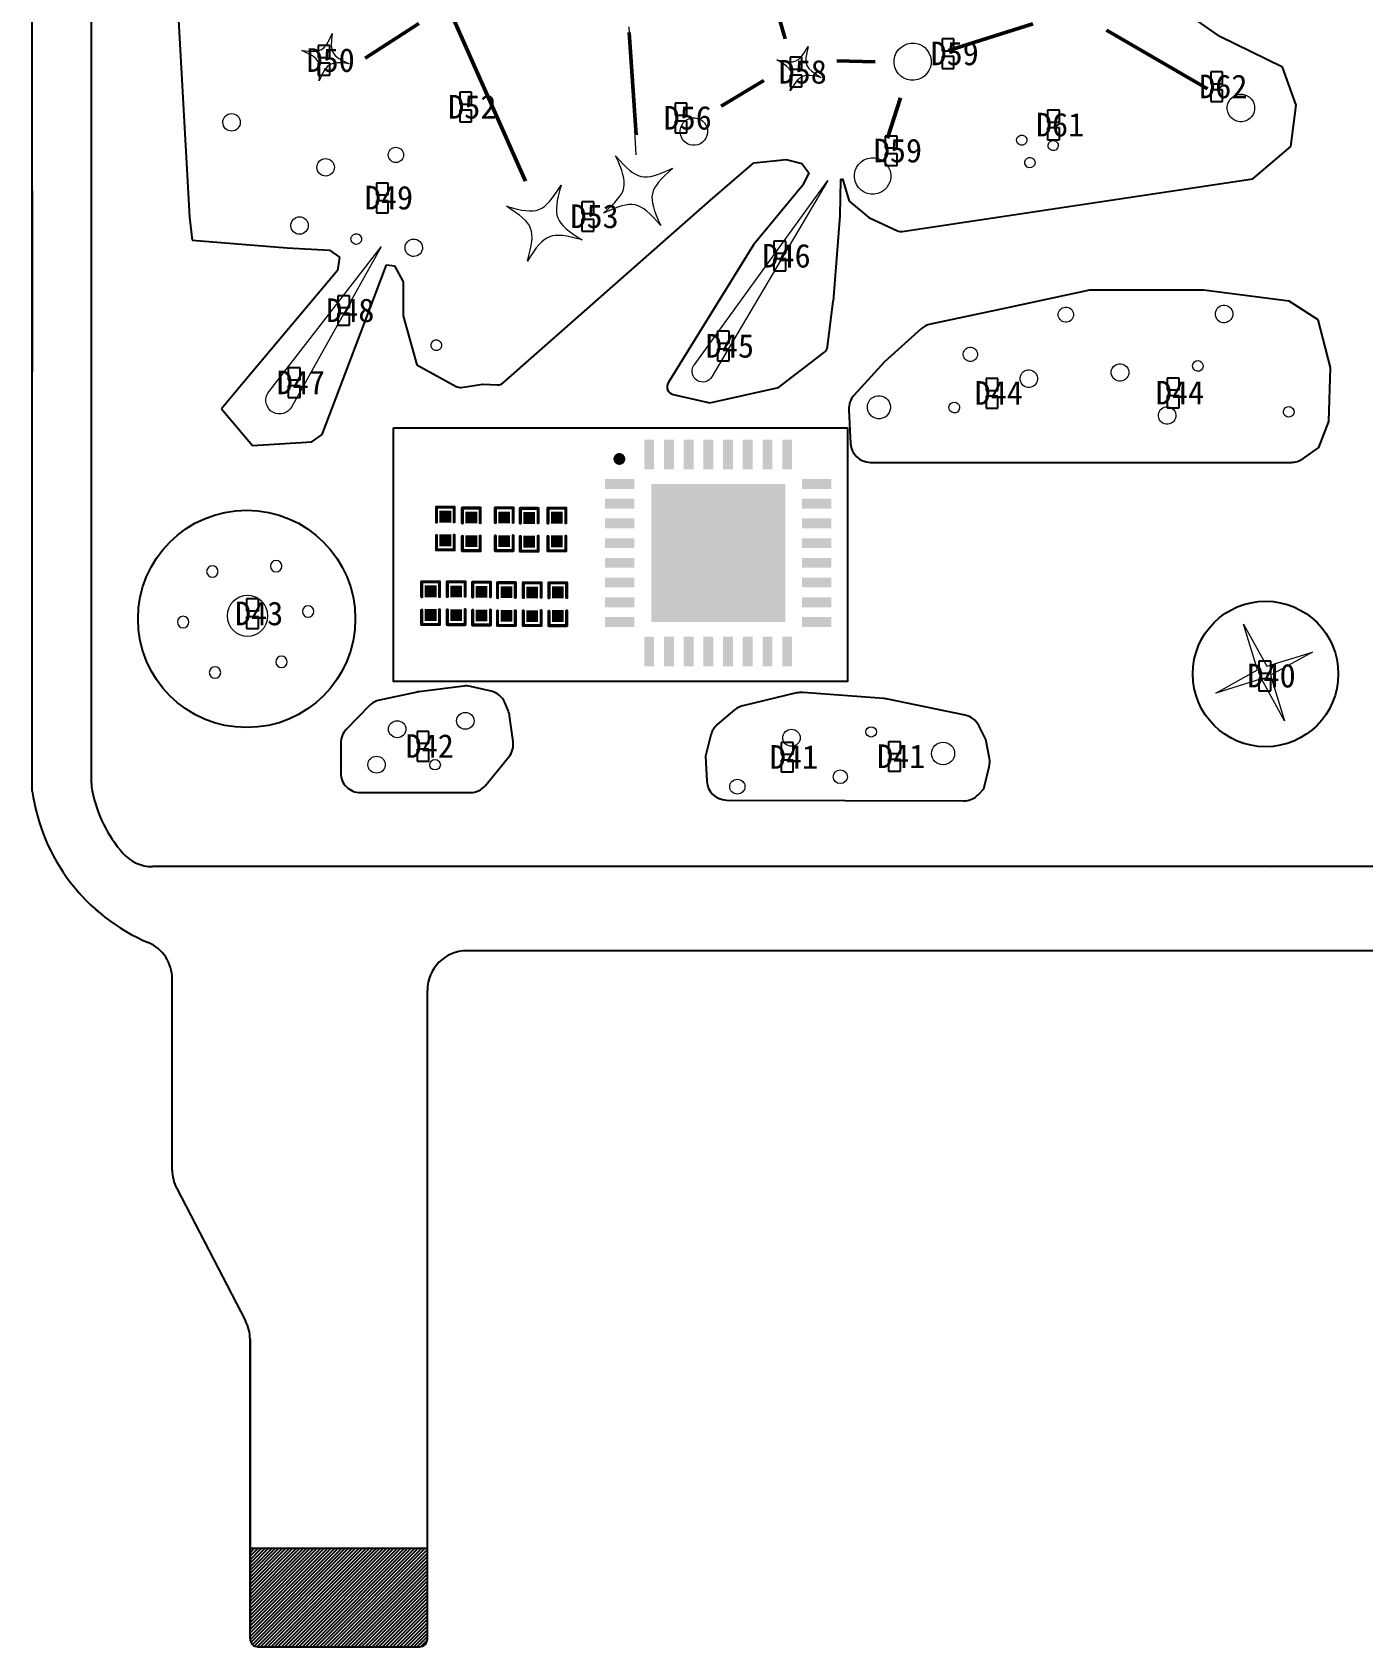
# Model space of a CAD drawing. Header units: millimetres. Extents: x -366 to 289, y -244 to 75.
# Drawn here: x 26.08 to 59.85, y -33 to 7.96 of the extents above; entities that cross this region are included whole.
import ezdxf

# ---------------------------------------------------------------- set-up
doc = ezdxf.new("R2010")
doc.units = ezdxf.units.MM
doc.header["$MEASUREMENT"] = 0
doc.linetypes.add('CENTER', pattern=[0.6, 0.375, -0.075, 0.075, -0.075])
for name, color, linetype in [('_U+56FE_U+5C42 1', 7, 'Continuous'), ('DEFAULT_1', 7, 'CENTER'), ('TOPOVERLAY', 2, 'Continuous'), ('TOPPASTE', 8, 'Continuous'), ('TOPSOLDER', 216, 'Continuous'), ('图层1', 1, 'Continuous')]:
    doc.layers.add(name, color=color, linetype=linetype)
doc.styles.add('TEXTSTYLE_3', font='simfang.ttf')

# ---------------------------------------------------------------- blocks, each defined once
blk = doc.blocks.new('LED A')
at = {"layer": 'DEFAULT_1'}
for p, q in [((2529.621, 927.49), (2529.621, 927.19)), ((2529.922, 927.49), (2529.621, 927.49)), ((2529.922, 927.19), (2529.922, 927.49)), ((2529.621, 927.19), (2529.922, 927.19)), ((2529.621, 927.04), (2529.621, 926.74)), ((2529.922, 927.04), (2529.621, 927.04)), ((2529.922, 926.74), (2529.922, 927.04)), ((2529.621, 926.74), (2529.922, 926.74))]:
    blk.add_line(p, q, dxfattribs=at)
blk = doc.blocks.new('LEDA 23')
at = {"color": 5}
blk.add_blockref('LED A', (-807.49, -1266.865), dxfattribs=at)
blk = doc.blocks.new('R_C0201_1')
at = {"layer": 'TOPOVERLAY', "const_width": 0.08}
for points in [[(-0.243357, -0.238176), (-0.243357, 0.213182)], [(0.121717, 0.213182), (-0.243357, 0.213182)], [(0.840969, 0.213182), (0.461823, 0.213182)], [(0.840969, -0.238176), (0.840969, 0.213182)], [(0.129235, -0.238176), (-0.243357, -0.238176)], [(0.840969, -0.238176), (0.468655, -0.238176)]]:
    blk.add_lwpolyline(points, dxfattribs=at)
at = {"layer": 'TOPOVERLAY', "const_width": 0.04}
for points in [[(-0.263357, 0.213182, 1), (-0.223357, 0.213182, 1)], [(-0.263357, 0.213182, 1), (-0.223357, 0.213182, 1)], [(0.101717, 0.213182, 1), (0.141717, 0.213182, 1)], [(0.441823, 0.213182, 1), (0.481823, 0.213182, 1)], [(0.820969, 0.213182, 1), (0.860969, 0.213182, 1)], [(0.820969, 0.213182, 1), (0.860969, 0.213182, 1)], [(-0.263357, -0.238176, 1), (-0.223357, -0.238176, 1)], [(-0.263357, -0.238176, 1), (-0.223357, -0.238176, 1)], [(0.109235, -0.238176, 1), (0.149235, -0.238176, 1)], [(0.448655, -0.238176, 1), (0.488655, -0.238176, 1)], [(0.820969, -0.238176, 1), (0.860969, -0.238176, 1)], [(0.820969, -0.238176, 1), (0.860969, -0.238176, 1)]]:
    blk.add_lwpolyline(points, format="xyb", close=True, dxfattribs=at)
at = {"layer": 'TOPPASTE'}
for points in [[(-0.149669, -0.163868), (0.15033, -0.163868), (-0.149669, 0.136131), (0.15033, 0.136131)], [(0.450329, -0.163868), (0.750329, -0.163868), (0.450329, 0.136131), (0.750329, 0.136131)]]:
    blk.add_solid(points, dxfattribs=at)
at = {"layer": 'TOPSOLDER'}
for points in [[(-0.149669, -0.163868), (0.15033, -0.163868), (-0.149669, 0.136131), (0.15033, 0.136131)], [(0.450329, -0.163868), (0.750329, -0.163868), (0.450329, 0.136131), (0.750329, 0.136131)]]:
    blk.add_solid(points, dxfattribs=at)
blk = doc.blocks.new('R_C0201_2')
at = {"layer": 'TOPOVERLAY', "const_width": 0.08}
for points in [[(-0.243357, 0.213182), (-0.243357, -0.238176)], [(-0.243357, 0.213182), (0.121717, 0.213182)], [(0.461823, 0.213182), (0.840969, 0.213182)], [(0.840969, 0.213182), (0.840969, -0.238176)], [(-0.243357, -0.238176), (0.129235, -0.238176)], [(0.468655, -0.238176), (0.840969, -0.238176)]]:
    blk.add_lwpolyline(points, dxfattribs=at)
at = {"layer": 'TOPOVERLAY', "const_width": 0.04}
for points in [[(-0.263357, 0.213182, 1), (-0.223357, 0.213182, 1)], [(-0.263357, 0.213182, 1), (-0.223357, 0.213182, 1)], [(0.101717, 0.213182, 1), (0.141717, 0.213182, 1)], [(0.441823, 0.213182, 1), (0.481823, 0.213182, 1)], [(0.820969, 0.213182, 1), (0.860969, 0.213182, 1)], [(0.820969, 0.213182, 1), (0.860969, 0.213182, 1)], [(-0.263357, -0.238176, 1), (-0.223357, -0.238176, 1)], [(-0.263357, -0.238176, 1), (-0.223357, -0.238176, 1)], [(0.109235, -0.238176, 1), (0.149235, -0.238176, 1)], [(0.448655, -0.238176, 1), (0.488655, -0.238176, 1)], [(0.820969, -0.238176, 1), (0.860969, -0.238176, 1)], [(0.820969, -0.238176, 1), (0.860969, -0.238176, 1)]]:
    blk.add_lwpolyline(points, format="xyb", close=True, dxfattribs=at)
at = {"layer": 'TOPPASTE'}
for points in [[(-0.149669, -0.163868), (0.15033, -0.163868), (-0.149669, 0.136131), (0.15033, 0.136131)], [(0.450329, -0.163868), (0.750329, -0.163868), (0.450329, 0.136131), (0.750329, 0.136131)]]:
    blk.add_solid(points, dxfattribs=at)
at = {"layer": 'TOPSOLDER'}
for points in [[(-0.149669, -0.163868), (0.15033, -0.163868), (-0.149669, 0.136131), (0.15033, 0.136131)], [(0.450329, -0.163868), (0.750329, -0.163868), (0.450329, 0.136131), (0.750329, 0.136131)]]:
    blk.add_solid(points, dxfattribs=at)
blk = doc.blocks.new('R_C0201_3')
at = {"layer": 'TOPOVERLAY', "const_width": 0.08}
for points in [[(-0.243357, 0.213182), (-0.243357, -0.238176)], [(0.121717, 0.213182), (-0.243357, 0.213182)], [(0.840969, 0.213182), (0.461823, 0.213182)], [(0.840969, 0.213182), (0.840969, -0.238176)], [(0.129235, -0.238176), (-0.243357, -0.238176)], [(0.840969, -0.238176), (0.468655, -0.238176)]]:
    blk.add_lwpolyline(points, dxfattribs=at)
at = {"layer": 'TOPOVERLAY', "const_width": 0.04}
for points in [[(-0.263357, 0.213182, 1), (-0.223357, 0.213182, 1)], [(-0.263357, 0.213182, 1), (-0.223357, 0.213182, 1)], [(0.101717, 0.213182, 1), (0.141717, 0.213182, 1)], [(0.441823, 0.213182, 1), (0.481823, 0.213182, 1)], [(0.820969, 0.213182, 1), (0.860969, 0.213182, 1)], [(0.820969, 0.213182, 1), (0.860969, 0.213182, 1)], [(-0.263357, -0.238176, 1), (-0.223357, -0.238176, 1)], [(-0.263357, -0.238176, 1), (-0.223357, -0.238176, 1)], [(0.109235, -0.238176, 1), (0.149235, -0.238176, 1)], [(0.448655, -0.238176, 1), (0.488655, -0.238176, 1)], [(0.820969, -0.238176, 1), (0.860969, -0.238176, 1)], [(0.820969, -0.238176, 1), (0.860969, -0.238176, 1)]]:
    blk.add_lwpolyline(points, format="xyb", close=True, dxfattribs=at)
at = {"layer": 'TOPPASTE'}
for points in [[(-0.149669, -0.163868), (0.15033, -0.163868), (-0.149669, 0.136131), (0.15033, 0.136131)], [(0.450329, -0.163868), (0.750329, -0.163868), (0.450329, 0.136131), (0.750329, 0.136131)]]:
    blk.add_solid(points, dxfattribs=at)
at = {"layer": 'TOPSOLDER'}
for points in [[(-0.149669, -0.163868), (0.15033, -0.163868), (-0.149669, 0.136131), (0.15033, 0.136131)], [(0.450329, -0.163868), (0.750329, -0.163868), (0.450329, 0.136131), (0.750329, 0.136131)]]:
    blk.add_solid(points, dxfattribs=at)
blk = doc.blocks.new('R_C0201_4')
at = {"layer": 'TOPOVERLAY', "const_width": 0.08}
for points in [[(-0.243357, 0.213182), (-0.243357, -0.238176)], [(0.121717, 0.213182), (-0.243357, 0.213182)], [(0.840969, 0.213182), (0.461823, 0.213182)], [(0.840969, 0.213182), (0.840969, -0.238176)], [(0.129235, -0.238176), (-0.243357, -0.238176)], [(0.840969, -0.238176), (0.468655, -0.238176)]]:
    blk.add_lwpolyline(points, dxfattribs=at)
at = {"layer": 'TOPOVERLAY', "const_width": 0.04}
for points in [[(-0.263357, 0.213182, 1), (-0.223357, 0.213182, 1)], [(-0.263357, 0.213182, 1), (-0.223357, 0.213182, 1)], [(0.101717, 0.213182, 1), (0.141717, 0.213182, 1)], [(0.441823, 0.213182, 1), (0.481823, 0.213182, 1)], [(0.820969, 0.213182, 1), (0.860969, 0.213182, 1)], [(0.820969, 0.213182, 1), (0.860969, 0.213182, 1)], [(-0.263357, -0.238176, 1), (-0.223357, -0.238176, 1)], [(-0.263357, -0.238176, 1), (-0.223357, -0.238176, 1)], [(0.109235, -0.238176, 1), (0.149235, -0.238176, 1)], [(0.448655, -0.238176, 1), (0.488655, -0.238176, 1)], [(0.820969, -0.238176, 1), (0.860969, -0.238176, 1)], [(0.820969, -0.238176, 1), (0.860969, -0.238176, 1)]]:
    blk.add_lwpolyline(points, format="xyb", close=True, dxfattribs=at)
at = {"layer": 'TOPPASTE'}
for points in [[(-0.149669, -0.163868), (0.15033, -0.163868), (-0.149669, 0.136131), (0.15033, 0.136131)], [(0.450329, -0.163868), (0.750329, -0.163868), (0.450329, 0.136131), (0.750329, 0.136131)]]:
    blk.add_solid(points, dxfattribs=at)
at = {"layer": 'TOPSOLDER'}
for points in [[(-0.149669, -0.163868), (0.15033, -0.163868), (-0.149669, 0.136131), (0.15033, 0.136131)], [(0.450329, -0.163868), (0.750329, -0.163868), (0.450329, 0.136131), (0.750329, 0.136131)]]:
    blk.add_solid(points, dxfattribs=at)
blk = doc.blocks.new('R_C0201_121')
at = {"layer": 'TOPOVERLAY', "const_width": 0.08}
for points in [[(-0.243357, -0.238176), (-0.243357, 0.213182)], [(0.121717, 0.213182), (-0.243357, 0.213182)], [(0.840969, 0.213182), (0.461823, 0.213182)], [(0.840969, -0.238176), (0.840969, 0.213182)], [(0.129235, -0.238176), (-0.243357, -0.238176)], [(0.840969, -0.238176), (0.468655, -0.238176)]]:
    blk.add_lwpolyline(points, dxfattribs=at)
at = {"layer": 'TOPOVERLAY', "const_width": 0.04}
for points in [[(-0.263357, 0.213182, 1), (-0.223357, 0.213182, 1)], [(-0.263357, 0.213182, 1), (-0.223357, 0.213182, 1)], [(0.101717, 0.213182, 1), (0.141717, 0.213182, 1)], [(0.441823, 0.213182, 1), (0.481823, 0.213182, 1)], [(0.820969, 0.213182, 1), (0.860969, 0.213182, 1)], [(0.820969, 0.213182, 1), (0.860969, 0.213182, 1)], [(-0.263357, -0.238176, 1), (-0.223357, -0.238176, 1)], [(-0.263357, -0.238176, 1), (-0.223357, -0.238176, 1)], [(0.109235, -0.238176, 1), (0.149235, -0.238176, 1)], [(0.448655, -0.238176, 1), (0.488655, -0.238176, 1)], [(0.820969, -0.238176, 1), (0.860969, -0.238176, 1)], [(0.820969, -0.238176, 1), (0.860969, -0.238176, 1)]]:
    blk.add_lwpolyline(points, format="xyb", close=True, dxfattribs=at)
at = {"layer": 'TOPPASTE'}
for points in [[(-0.149669, -0.163868), (0.15033, -0.163868), (-0.149669, 0.136131), (0.15033, 0.136131)], [(0.450329, -0.163868), (0.750329, -0.163868), (0.450329, 0.136131), (0.750329, 0.136131)]]:
    blk.add_solid(points, dxfattribs=at)
at = {"layer": 'TOPSOLDER'}
for points in [[(-0.149669, -0.163868), (0.15033, -0.163868), (-0.149669, 0.136131), (0.15033, 0.136131)], [(0.450329, -0.163868), (0.750329, -0.163868), (0.450329, 0.136131), (0.750329, 0.136131)]]:
    blk.add_solid(points, dxfattribs=at)
blk = doc.blocks.new('R_C0201_122')
at = {"layer": 'TOPOVERLAY', "const_width": 0.08}
for points in [[(-0.243357, -0.238176), (-0.243357, 0.213182)], [(0.121717, 0.213182), (-0.243357, 0.213182)], [(0.840969, 0.213182), (0.461823, 0.213182)], [(0.840969, -0.238176), (0.840969, 0.213182)], [(0.129235, -0.238176), (-0.243357, -0.238176)], [(0.840969, -0.238176), (0.468655, -0.238176)]]:
    blk.add_lwpolyline(points, dxfattribs=at)
at = {"layer": 'TOPOVERLAY', "const_width": 0.04}
for points in [[(-0.263357, 0.213182, 1), (-0.223357, 0.213182, 1)], [(-0.263357, 0.213182, 1), (-0.223357, 0.213182, 1)], [(0.101717, 0.213182, 1), (0.141717, 0.213182, 1)], [(0.441823, 0.213182, 1), (0.481823, 0.213182, 1)], [(0.820969, 0.213182, 1), (0.860969, 0.213182, 1)], [(0.820969, 0.213182, 1), (0.860969, 0.213182, 1)], [(-0.263357, -0.238176, 1), (-0.223357, -0.238176, 1)], [(-0.263357, -0.238176, 1), (-0.223357, -0.238176, 1)], [(0.109235, -0.238176, 1), (0.149235, -0.238176, 1)], [(0.448655, -0.238176, 1), (0.488655, -0.238176, 1)], [(0.820969, -0.238176, 1), (0.860969, -0.238176, 1)], [(0.820969, -0.238176, 1), (0.860969, -0.238176, 1)]]:
    blk.add_lwpolyline(points, format="xyb", close=True, dxfattribs=at)
at = {"layer": 'TOPPASTE'}
for points in [[(-0.149669, -0.163868), (0.15033, -0.163868), (-0.149669, 0.136131), (0.15033, 0.136131)], [(0.450329, -0.163868), (0.750329, -0.163868), (0.450329, 0.136131), (0.750329, 0.136131)]]:
    blk.add_solid(points, dxfattribs=at)
at = {"layer": 'TOPSOLDER'}
for points in [[(-0.149669, -0.163868), (0.15033, -0.163868), (-0.149669, 0.136131), (0.15033, 0.136131)], [(0.450329, -0.163868), (0.750329, -0.163868), (0.450329, 0.136131), (0.750329, 0.136131)]]:
    blk.add_solid(points, dxfattribs=at)
blk = doc.blocks.new('R_C0201_123')
at = {"layer": 'TOPOVERLAY', "const_width": 0.08}
for points in [[(-0.243357, -0.238176), (-0.243357, 0.213182)], [(-0.243357, 0.213182), (0.121717, 0.213182)], [(0.461823, 0.213182), (0.840969, 0.213182)], [(0.840969, -0.238176), (0.840969, 0.213182)], [(-0.243357, -0.238176), (0.129235, -0.238176)], [(0.468655, -0.238176), (0.840969, -0.238176)]]:
    blk.add_lwpolyline(points, dxfattribs=at)
at = {"layer": 'TOPOVERLAY', "const_width": 0.04}
for points in [[(-0.263357, 0.213182, 1), (-0.223357, 0.213182, 1)], [(-0.263357, 0.213182, 1), (-0.223357, 0.213182, 1)], [(0.101717, 0.213182, 1), (0.141717, 0.213182, 1)], [(0.441823, 0.213182, 1), (0.481823, 0.213182, 1)], [(0.820969, 0.213182, 1), (0.860969, 0.213182, 1)], [(0.820969, 0.213182, 1), (0.860969, 0.213182, 1)], [(-0.263357, -0.238176, 1), (-0.223357, -0.238176, 1)], [(-0.263357, -0.238176, 1), (-0.223357, -0.238176, 1)], [(0.109235, -0.238176, 1), (0.149235, -0.238176, 1)], [(0.448655, -0.238176, 1), (0.488655, -0.238176, 1)], [(0.820969, -0.238176, 1), (0.860969, -0.238176, 1)], [(0.820969, -0.238176, 1), (0.860969, -0.238176, 1)]]:
    blk.add_lwpolyline(points, format="xyb", close=True, dxfattribs=at)
at = {"layer": 'TOPPASTE'}
for points in [[(-0.149669, -0.163868), (0.15033, -0.163868), (-0.149669, 0.136131), (0.15033, 0.136131)], [(0.450329, -0.163868), (0.750329, -0.163868), (0.450329, 0.136131), (0.750329, 0.136131)]]:
    blk.add_solid(points, dxfattribs=at)
at = {"layer": 'TOPSOLDER'}
for points in [[(-0.149669, -0.163868), (0.15033, -0.163868), (-0.149669, 0.136131), (0.15033, 0.136131)], [(0.450329, -0.163868), (0.750329, -0.163868), (0.450329, 0.136131), (0.750329, 0.136131)]]:
    blk.add_solid(points, dxfattribs=at)
blk = doc.blocks.new('R_C0201_124')
at = {"layer": 'TOPOVERLAY', "const_width": 0.08}
for points in [[(-0.243357, 0.213182), (-0.243357, -0.238176)], [(-0.243357, 0.213182), (0.121717, 0.213182)], [(0.461823, 0.213182), (0.840969, 0.213182)], [(0.840969, 0.213182), (0.840969, -0.238176)], [(-0.243357, -0.238176), (0.129235, -0.238176)], [(0.468655, -0.238176), (0.840969, -0.238176)]]:
    blk.add_lwpolyline(points, dxfattribs=at)
at = {"layer": 'TOPOVERLAY', "const_width": 0.04}
for points in [[(-0.263357, 0.213182, 1), (-0.223357, 0.213182, 1)], [(-0.263357, 0.213182, 1), (-0.223357, 0.213182, 1)], [(0.101717, 0.213182, 1), (0.141717, 0.213182, 1)], [(0.441823, 0.213182, 1), (0.481823, 0.213182, 1)], [(0.820969, 0.213182, 1), (0.860969, 0.213182, 1)], [(0.820969, 0.213182, 1), (0.860969, 0.213182, 1)], [(-0.263357, -0.238176, 1), (-0.223357, -0.238176, 1)], [(-0.263357, -0.238176, 1), (-0.223357, -0.238176, 1)], [(0.109235, -0.238176, 1), (0.149235, -0.238176, 1)], [(0.448655, -0.238176, 1), (0.488655, -0.238176, 1)], [(0.820969, -0.238176, 1), (0.860969, -0.238176, 1)], [(0.820969, -0.238176, 1), (0.860969, -0.238176, 1)]]:
    blk.add_lwpolyline(points, format="xyb", close=True, dxfattribs=at)
at = {"layer": 'TOPPASTE'}
for points in [[(-0.149669, -0.163868), (0.15033, -0.163868), (-0.149669, 0.136131), (0.15033, 0.136131)], [(0.450329, -0.163868), (0.750329, -0.163868), (0.450329, 0.136131), (0.750329, 0.136131)]]:
    blk.add_solid(points, dxfattribs=at)
at = {"layer": 'TOPSOLDER'}
for points in [[(-0.149669, -0.163868), (0.15033, -0.163868), (-0.149669, 0.136131), (0.15033, 0.136131)], [(0.450329, -0.163868), (0.750329, -0.163868), (0.450329, 0.136131), (0.750329, 0.136131)]]:
    blk.add_solid(points, dxfattribs=at)
blk = doc.blocks.new('R_C0201_125')
at = {"layer": 'TOPOVERLAY', "const_width": 0.08}
for points in [[(-0.243357, 0.213182), (-0.243357, -0.238176)], [(-0.243357, 0.213182), (0.121717, 0.213182)], [(0.461823, 0.213182), (0.840969, 0.213182)], [(0.840969, 0.213182), (0.840969, -0.238176)], [(-0.243357, -0.238176), (0.129235, -0.238176)], [(0.468655, -0.238176), (0.840969, -0.238176)]]:
    blk.add_lwpolyline(points, dxfattribs=at)
at = {"layer": 'TOPOVERLAY', "const_width": 0.04}
for points in [[(-0.263357, 0.213182, 1), (-0.223357, 0.213182, 1)], [(-0.263357, 0.213182, 1), (-0.223357, 0.213182, 1)], [(0.101717, 0.213182, 1), (0.141717, 0.213182, 1)], [(0.441823, 0.213182, 1), (0.481823, 0.213182, 1)], [(0.820969, 0.213182, 1), (0.860969, 0.213182, 1)], [(0.820969, 0.213182, 1), (0.860969, 0.213182, 1)], [(-0.263357, -0.238176, 1), (-0.223357, -0.238176, 1)], [(-0.263357, -0.238176, 1), (-0.223357, -0.238176, 1)], [(0.109235, -0.238176, 1), (0.149235, -0.238176, 1)], [(0.448655, -0.238176, 1), (0.488655, -0.238176, 1)], [(0.820969, -0.238176, 1), (0.860969, -0.238176, 1)], [(0.820969, -0.238176, 1), (0.860969, -0.238176, 1)]]:
    blk.add_lwpolyline(points, format="xyb", close=True, dxfattribs=at)
at = {"layer": 'TOPPASTE'}
for points in [[(-0.149669, -0.163868), (0.15033, -0.163868), (-0.149669, 0.136131), (0.15033, 0.136131)], [(0.450329, -0.163868), (0.750329, -0.163868), (0.450329, 0.136131), (0.750329, 0.136131)]]:
    blk.add_solid(points, dxfattribs=at)
at = {"layer": 'TOPSOLDER'}
for points in [[(-0.149669, -0.163868), (0.15033, -0.163868), (-0.149669, 0.136131), (0.15033, 0.136131)], [(0.450329, -0.163868), (0.750329, -0.163868), (0.450329, 0.136131), (0.750329, 0.136131)]]:
    blk.add_solid(points, dxfattribs=at)
blk = doc.blocks.new('R_C0201_126')
at = {"layer": 'TOPOVERLAY', "const_width": 0.08}
for points in [[(-0.243357, -0.238176), (-0.243357, 0.213182)], [(0.121717, 0.213182), (-0.243357, 0.213182)], [(0.840969, 0.213182), (0.461823, 0.213182)], [(0.840969, -0.238176), (0.840969, 0.213182)], [(0.129235, -0.238176), (-0.243357, -0.238176)], [(0.840969, -0.238176), (0.468655, -0.238176)]]:
    blk.add_lwpolyline(points, dxfattribs=at)
at = {"layer": 'TOPOVERLAY', "const_width": 0.04}
for points in [[(-0.263357, 0.213182, 1), (-0.223357, 0.213182, 1)], [(-0.263357, 0.213182, 1), (-0.223357, 0.213182, 1)], [(0.101717, 0.213182, 1), (0.141717, 0.213182, 1)], [(0.441823, 0.213182, 1), (0.481823, 0.213182, 1)], [(0.820969, 0.213182, 1), (0.860969, 0.213182, 1)], [(0.820969, 0.213182, 1), (0.860969, 0.213182, 1)], [(-0.263357, -0.238176, 1), (-0.223357, -0.238176, 1)], [(-0.263357, -0.238176, 1), (-0.223357, -0.238176, 1)], [(0.109235, -0.238176, 1), (0.149235, -0.238176, 1)], [(0.448655, -0.238176, 1), (0.488655, -0.238176, 1)], [(0.820969, -0.238176, 1), (0.860969, -0.238176, 1)], [(0.820969, -0.238176, 1), (0.860969, -0.238176, 1)]]:
    blk.add_lwpolyline(points, format="xyb", close=True, dxfattribs=at)
at = {"layer": 'TOPPASTE'}
for points in [[(-0.149669, -0.163868), (0.15033, -0.163868), (-0.149669, 0.136131), (0.15033, 0.136131)], [(0.450329, -0.163868), (0.750329, -0.163868), (0.450329, 0.136131), (0.750329, 0.136131)]]:
    blk.add_solid(points, dxfattribs=at)
at = {"layer": 'TOPSOLDER'}
for points in [[(-0.149669, -0.163868), (0.15033, -0.163868), (-0.149669, 0.136131), (0.15033, 0.136131)], [(0.450329, -0.163868), (0.750329, -0.163868), (0.450329, 0.136131), (0.750329, 0.136131)]]:
    blk.add_solid(points, dxfattribs=at)
blk = doc.blocks.new('R_C0201_127')
at = {"layer": 'TOPOVERLAY', "const_width": 0.08}
for points in [[(-0.243357, -0.238176), (-0.243357, 0.213182)], [(0.121717, 0.213182), (-0.243357, 0.213182)], [(0.840969, 0.213182), (0.461823, 0.213182)], [(0.840969, -0.238176), (0.840969, 0.213182)], [(0.129235, -0.238176), (-0.243357, -0.238176)], [(0.840969, -0.238176), (0.468655, -0.238176)]]:
    blk.add_lwpolyline(points, dxfattribs=at)
at = {"layer": 'TOPOVERLAY', "const_width": 0.04}
for points in [[(-0.263357, 0.213182, 1), (-0.223357, 0.213182, 1)], [(-0.263357, 0.213182, 1), (-0.223357, 0.213182, 1)], [(0.101717, 0.213182, 1), (0.141717, 0.213182, 1)], [(0.441823, 0.213182, 1), (0.481823, 0.213182, 1)], [(0.820969, 0.213182, 1), (0.860969, 0.213182, 1)], [(0.820969, 0.213182, 1), (0.860969, 0.213182, 1)], [(-0.263357, -0.238176, 1), (-0.223357, -0.238176, 1)], [(-0.263357, -0.238176, 1), (-0.223357, -0.238176, 1)], [(0.109235, -0.238176, 1), (0.149235, -0.238176, 1)], [(0.448655, -0.238176, 1), (0.488655, -0.238176, 1)], [(0.820969, -0.238176, 1), (0.860969, -0.238176, 1)], [(0.820969, -0.238176, 1), (0.860969, -0.238176, 1)]]:
    blk.add_lwpolyline(points, format="xyb", close=True, dxfattribs=at)
at = {"layer": 'TOPPASTE'}
for points in [[(-0.149669, -0.163868), (0.15033, -0.163868), (-0.149669, 0.136131), (0.15033, 0.136131)], [(0.450329, -0.163868), (0.750329, -0.163868), (0.450329, 0.136131), (0.750329, 0.136131)]]:
    blk.add_solid(points, dxfattribs=at)
at = {"layer": 'TOPSOLDER'}
for points in [[(-0.149669, -0.163868), (0.15033, -0.163868), (-0.149669, 0.136131), (0.15033, 0.136131)], [(0.450329, -0.163868), (0.750329, -0.163868), (0.450329, 0.136131), (0.750329, 0.136131)]]:
    blk.add_solid(points, dxfattribs=at)
blk = doc.blocks.new('AIP33A06_128')
at = {"layer": 'TOPOVERLAY', "const_width": 0.15}
blk.add_lwpolyline([(-0.082669, 0.634746, 1), (0.067328, 0.634746, 1)], format="xyb", close=True, dxfattribs=at)
at = {"layer": 'TOPPASTE'}
for points in [[(0.874997, 1.125002), (0.625, 1.125002), (0.874997, 0.375001), (0.625, 0.375001)], [(1.374999, 1.125002), (1.125002, 1.125002), (1.374999, 0.375001), (1.125002, 0.375001)], [(1.874998, 1.125002), (1.625001, 1.125002), (1.874998, 0.375001), (1.625001, 0.375001)], [(2.374997, 1.125002), (2.125, 1.125002), (2.374997, 0.375001), (2.125, 0.375001)], [(2.874998, 1.125002), (2.625001, 1.125002), (2.874998, 0.375001), (2.625001, 0.375001)], [(3.374997, 1.125002), (3.125, 1.125002), (3.374997, 0.375001), (3.125, 0.375001)], [(3.874999, 1.125002), (3.625002, 1.125002), (3.874999, 0.375001), (3.625002, 0.375001)], [(4.125001, 0.375001), (4.374998, 0.375001), (4.125001, 1.125002), (4.374998, 1.125002)], [(0.375001, -0.124998), (0.375001, 0.124998), (-0.375001, -0.124998), (-0.375001, 0.124998)], [(4.199999, -3.499998), (4.199999, 0), (0.800001, -3.499998), (0.800001, 0)], [(4.625, 0.124998), (4.625, -0.124998), (5.375001, 0.124998), (5.375001, -0.124998)], [(-0.375001, -0.375001), (-0.375001, -0.624997), (0.375001, -0.375001), (0.375001, -0.624997)], [(4.625, -0.375003), (4.625, -0.625), (5.375001, -0.375003), (5.375001, -0.625)], [(-0.375001, -0.875002), (-0.375001, -1.124999), (0.375001, -0.875002), (0.375001, -1.124999)], [(4.625, -0.875002), (4.625, -1.124999), (5.375001, -0.875002), (5.375001, -1.124999)], [(-0.375001, -1.375001), (-0.375001, -1.624998), (0.375001, -1.375001), (0.375001, -1.624998)], [(4.625, -1.375001), (4.625, -1.624998), (5.375001, -1.375001), (5.375001, -1.624998)], [(-0.375001, -1.875003), (-0.375001, -2.125), (0.375001, -1.875003), (0.375001, -2.125)], [(4.625, -1.875003), (4.625, -2.125), (5.375001, -1.875003), (5.375001, -2.125)], [(-0.375001, -2.375002), (-0.375001, -2.624999), (0.375001, -2.375002), (0.375001, -2.624999)], [(4.625, -2.375002), (4.625, -2.624999), (5.375001, -2.375002), (5.375001, -2.624999)], [(-0.375001, -2.875001), (-0.375001, -3.124998), (0.375001, -2.875001), (0.375001, -3.124998)], [(4.625, -2.875003), (4.625, -3.125), (5.375001, -2.875003), (5.375001, -3.125)], [(-0.375001, -3.375002), (-0.375001, -3.624999), (0.375001, -3.375002), (0.375001, -3.624999)], [(4.625, -3.375002), (4.625, -3.624999), (5.375001, -3.375002), (5.375001, -3.624999)], [(0.625003, -4.625), (0.875, -4.625), (0.625003, -3.874999), (0.875, -3.874999)], [(1.125002, -4.625), (1.374999, -4.625), (1.125002, -3.874999), (1.374999, -3.874999)], [(1.625003, -4.625), (1.875, -4.625), (1.625003, -3.874999), (1.875, -3.874999)], [(2.125002, -4.625), (2.374999, -4.625), (2.125002, -3.874999), (2.374999, -3.874999)], [(2.625004, -4.625), (2.875001, -4.625), (2.625004, -3.874999), (2.875001, -3.874999)], [(3.125003, -4.625), (3.375, -4.625), (3.125003, -3.874999), (3.375, -3.874999)], [(3.625002, -4.625), (3.874999, -4.625), (3.625002, -3.874999), (3.874999, -3.874999)], [(4.125003, -4.625), (4.375, -4.625), (4.125003, -3.874999), (4.375, -3.874999)]]:
    blk.add_solid(points, dxfattribs=at)
at = {"layer": 'TOPSOLDER'}
for points in [[(0.874997, 1.125002), (0.625, 1.125002), (0.874997, 0.375001), (0.625, 0.375001)], [(1.374999, 1.125002), (1.125002, 1.125002), (1.374999, 0.375001), (1.125002, 0.375001)], [(1.874998, 1.125002), (1.625001, 1.125002), (1.874998, 0.375001), (1.625001, 0.375001)], [(2.374997, 1.125002), (2.125, 1.125002), (2.374997, 0.375001), (2.125, 0.375001)], [(2.874998, 1.125002), (2.625001, 1.125002), (2.874998, 0.375001), (2.625001, 0.375001)], [(3.374997, 1.125002), (3.125, 1.125002), (3.374997, 0.375001), (3.125, 0.375001)], [(3.874999, 1.125002), (3.625002, 1.125002), (3.874999, 0.375001), (3.625002, 0.375001)], [(4.125001, 0.375001), (4.374998, 0.375001), (4.125001, 1.125002), (4.374998, 1.125002)], [(0.375001, -0.124998), (0.375001, 0.124998), (-0.375001, -0.124998), (-0.375001, 0.124998)], [(4.199999, -3.499998), (4.199999, 0), (0.800001, -3.499998), (0.800001, 0)], [(4.625, 0.124998), (4.625, -0.124998), (5.375001, 0.124998), (5.375001, -0.124998)], [(-0.375001, -0.375001), (-0.375001, -0.624997), (0.375001, -0.375001), (0.375001, -0.624997)], [(4.625, -0.375003), (4.625, -0.625), (5.375001, -0.375003), (5.375001, -0.625)], [(-0.375001, -0.875002), (-0.375001, -1.124999), (0.375001, -0.875002), (0.375001, -1.124999)], [(4.625, -0.875002), (4.625, -1.124999), (5.375001, -0.875002), (5.375001, -1.124999)], [(-0.375001, -1.375001), (-0.375001, -1.624998), (0.375001, -1.375001), (0.375001, -1.624998)], [(4.625, -1.375001), (4.625, -1.624998), (5.375001, -1.375001), (5.375001, -1.624998)], [(-0.375001, -1.875003), (-0.375001, -2.125), (0.375001, -1.875003), (0.375001, -2.125)], [(4.625, -1.875003), (4.625, -2.125), (5.375001, -1.875003), (5.375001, -2.125)], [(-0.375001, -2.375002), (-0.375001, -2.624999), (0.375001, -2.375002), (0.375001, -2.624999)], [(4.625, -2.375002), (4.625, -2.624999), (5.375001, -2.375002), (5.375001, -2.624999)], [(-0.375001, -2.875001), (-0.375001, -3.124998), (0.375001, -2.875001), (0.375001, -3.124998)], [(4.625, -2.875003), (4.625, -3.125), (5.375001, -2.875003), (5.375001, -3.125)], [(-0.375001, -3.375002), (-0.375001, -3.624999), (0.375001, -3.375002), (0.375001, -3.624999)], [(4.625, -3.375002), (4.625, -3.624999), (5.375001, -3.375002), (5.375001, -3.624999)], [(0.625003, -4.625), (0.875, -4.625), (0.625003, -3.874999), (0.875, -3.874999)], [(1.125002, -4.625), (1.374999, -4.625), (1.125002, -3.874999), (1.374999, -3.874999)], [(1.625003, -4.625), (1.875, -4.625), (1.625003, -3.874999), (1.875, -3.874999)], [(2.125002, -4.625), (2.374999, -4.625), (2.125002, -3.874999), (2.374999, -3.874999)], [(2.625004, -4.625), (2.875001, -4.625), (2.625004, -3.874999), (2.875001, -3.874999)], [(3.125003, -4.625), (3.375, -4.625), (3.125003, -3.874999), (3.375, -3.874999)], [(3.625002, -4.625), (3.874999, -4.625), (3.625002, -3.874999), (3.874999, -3.874999)], [(4.125003, -4.625), (4.375, -4.625), (4.125003, -3.874999), (4.375, -3.874999)]]:
    blk.add_solid(points, dxfattribs=at)

msp = doc.modelspace()

# ---------------------------------------------------------------- hatches: boundary and pattern name
at = {"layer": 'Defpoints'}
h = msp.add_hatch(dxfattribs=at)
h.set_pattern_fill('ANSI31', color=256, scale=0.5, style=0)
h.set_pattern_definition([(45, (50.613455, 161.80785), (-0.044194174, 0.044194174), [])])
h.paths.add_polyline_path([(31.608, -30.5), (31.608, -32.8, 0.414214), (31.808, -33), (35.908, -33, 0.414214), (36.108, -32.8), (36.108, -30.5)])

# ---------------------------------------------------------------- linework, layer by layer
for p, q in [((26.081, -11.292), (26.081, 30.725)), ((27.581, -11.09), (27.581, 30.725)), ((60.566, -13.21), (29.133, -13.21)), ((86.157, -15.345), (37.108, -15.345)), ((29.633, -20.913), (29.633, -16.058)), ((29.746, -21.375), (31.495, -24.736))]:
    msp.add_line(p, q)
at = {"color": 7, "linetype": 'Continuous'}
for p, q in [((36.108, -32.8), (36.108, -16.345)), ((31.608, -25.198), (31.608, -32.5)), ((31.608, -32.8), (31.608, -25.198)), ((31.608, -30.5), (36.108, -30.5)), ((31.808, -33), (35.908, -33))]:
    msp.add_line(p, q, dxfattribs=at)
msp.add_lwpolyline([(35.245, -2.08), (46.774, -2.08), (46.774, -8.514), (35.245, -8.514)], close=True)
for centre, radius, start, end in [((30.941, -10.622), 4.906, 187.8544, 246.9953), ((28.581, -11.09), 1, 180, 191.225), ((30.941, -10.622), 3.406, 191.225, 221.2938), ((29.133, -12.21), 1, 221.2938, 270), ((28.633, -16.058), 1, 0, 66.9953), ((37.108, -16.345), 1, 90, 180), ((30.633, -20.913), 1, 180, 207.4916), ((30.608, -25.198), 1, 0, 27.4916)]:
    msp.add_arc(centre, radius, start, end)
for centre, start, end in [((31.808, -32.8), 180, 270), ((35.908, -32.8), 270, 360)]:
    msp.add_arc(centre, 0.2, start, end, dxfattribs=at)
at = {"layer": '_U+56FE_U+5C42 1', "lineweight": 50}
msp.add_lwpolyline([(38.601, 4.179), (36.724, 8.405)], close=True, dxfattribs=at)
for points in [[(45.19, 7.787), (45.036, 8.326)], [(35.889, 8.183), (34.53, 7.299)], [(41.407, 5.351), (41.227, 7.954)], [(49.332, 7.494), (51.472, 8.172)], [(55.911, 6.524), (53.348, 8.008)], [(46.498, 7.233), (47.469, 7.209)], [(43.568, 6.078), (44.646, 6.737)], [(48.12, 6.291), (47.784, 5.27)]]:
    msp.add_lwpolyline(points, dxfattribs=at)
at = {"layer": '_U+56FE_U+5C42 1', "lineweight": 0}
msp.add_lwpolyline([(41.407, 4.846), (41.227, 8.095)], dxfattribs=at)
at = {"layer": '_U+56FE_U+5C42 1', "lineweight": 25}
msp.add_lwpolyline([(26.088, -0.667), (26.088, -0.172)], dxfattribs=at)
at = {"layer": '_U+56FE_U+5C42 1', "lineweight": 0}
msp.add_lwpolyline([(57.277, -8.45), (56.118, -8.808), (57.18, -8.221), (56.822, -7.062), (57.409, -8.123), (58.568, -7.766), (57.506, -8.353), (57.864, -9.511)], close=True, dxfattribs=at)
for points in [[(32.926, 7.492), (33.418, 7.431), (33.491, 7.473), (33.692, 7.926)], [(33.692, 7.926), (33.632, 7.434), (33.673, 7.361), (34.126, 7.16)], [(33.36, 6.726), (33.421, 7.218), (33.38, 7.291), (32.926, 7.492)], [(44.98, 7.26), (45.45, 7.147), (45.525, 7.179), (45.77, 7.596)], [(45.77, 7.596), (45.657, 7.126), (45.689, 7.051), (46.106, 6.806)], [(47.97, 7.073), (47.895, 7.323), (48.036, 7.586), (48.286, 7.662)], [(48.286, 7.662), (48.536, 7.737), (48.799, 7.595), (48.875, 7.346)], [(34.126, 7.16), (33.634, 7.22), (33.561, 7.179), (33.36, 6.726)], [(45.316, 6.471), (45.429, 6.94), (45.397, 7.015), (44.98, 7.26)], [(48.558, 6.757), (48.309, 6.682), (48.045, 6.823), (47.97, 7.073)], [(48.875, 7.346), (48.95, 7.096), (48.808, 6.832), (48.558, 6.757)], [(46.106, 6.806), (45.636, 6.919), (45.561, 6.887), (45.316, 6.471)], [(56.421, 5.935), (56.365, 6.12), (56.47, 6.314), (56.654, 6.37)], [(30.958, 5.544), (30.887, 5.644), (30.911, 5.782), (31.011, 5.853)], [(31.011, 5.853), (31.111, 5.923), (31.249, 5.899), (31.32, 5.799)], [(31.32, 5.799), (31.39, 5.699), (31.366, 5.561), (31.266, 5.491)], [(56.856, 5.701), (56.671, 5.646), (56.476, 5.75), (56.421, 5.935)], [(31.266, 5.491), (31.166, 5.42), (31.028, 5.444), (30.958, 5.544)], [(51.088, 5.142), (51.045, 5.2), (51.057, 5.282), (51.116, 5.325)], [(51.116, 5.325), (51.174, 5.368), (51.256, 5.356), (51.299, 5.298)], [(35.152, 4.734), (35.091, 4.822), (35.112, 4.943), (35.199, 5.004)], [(35.199, 5.004), (35.287, 5.066), (35.407, 5.045), (35.469, 4.958)], [(35.469, 4.958), (35.531, 4.87), (35.51, 4.749), (35.422, 4.688)], [(51.271, 5.115), (51.213, 5.072), (51.131, 5.084), (51.088, 5.142)], [(51.299, 5.298), (51.342, 5.24), (51.329, 5.158), (51.271, 5.115)], [(51.884, 5.005), (51.841, 5.063), (51.854, 5.145), (51.912, 5.188)], [(52.068, 4.978), (52.009, 4.935), (51.927, 4.947), (51.884, 5.005)], [(51.912, 5.188), (51.97, 5.231), (52.052, 5.219), (52.095, 5.161)], [(52.095, 5.161), (52.138, 5.103), (52.126, 5.021), (52.068, 4.978)], [(33.345, 4.404), (33.275, 4.504), (33.299, 4.642), (33.399, 4.712)], [(33.399, 4.712), (33.499, 4.783), (33.637, 4.759), (33.707, 4.659)], [(33.707, 4.659), (33.778, 4.559), (33.754, 4.421), (33.654, 4.35)], [(35.422, 4.688), (35.335, 4.626), (35.214, 4.647), (35.152, 4.734)], [(40.575, 3.366), (41.204, 3.92), (41.233, 4.058), (40.886, 4.82)], [(40.886, 4.82), (41.44, 4.192), (41.578, 4.163), (42.341, 4.51)], [(42.341, 4.51), (41.712, 3.956), (41.682, 3.818), (42.03, 3.056)], [(46.967, 4.177), (46.893, 4.421), (47.031, 4.679), (47.276, 4.752)], [(47.276, 4.752), (47.52, 4.826), (47.777, 4.687), (47.851, 4.443)], [(51.295, 4.573), (51.252, 4.631), (51.264, 4.713), (51.322, 4.756)], [(51.478, 4.546), (51.419, 4.503), (51.338, 4.515), (51.295, 4.573)], [(51.322, 4.756), (51.38, 4.799), (51.462, 4.787), (51.505, 4.729)], [(51.505, 4.729), (51.548, 4.671), (51.536, 4.589), (51.478, 4.546)], [(33.654, 4.35), (33.554, 4.28), (33.416, 4.304), (33.345, 4.404)], [(42.876, -0.486), (42.876, -0.486), (46.268, 4.193), (46.268, 4.193)], [(46.268, 4.193), (46.268, 4.193), (43.33, -0.784), (43.33, -0.784)], [(47.542, 3.868), (47.298, 3.794), (47.04, 3.933), (46.967, 4.177)], [(47.851, 4.443), (47.924, 4.199), (47.786, 3.941), (47.542, 3.868)], [(38.113, 3.542), (38.92, 3.318), (39.052, 3.369), (39.501, 4.075)], [(39.501, 4.075), (39.277, 3.268), (39.328, 3.137), (40.035, 2.687)], [(42.03, 3.056), (41.476, 3.684), (41.338, 3.713), (40.575, 3.366)], [(32.737, 3.235), (32.837, 3.306), (32.975, 3.282), (33.046, 3.182)], [(38.647, 2.154), (38.871, 2.961), (38.82, 3.093), (38.113, 3.542)], [(32.683, 2.927), (32.613, 3.026), (32.637, 3.165), (32.737, 3.235)], [(32.992, 2.873), (32.892, 2.803), (32.754, 2.826), (32.683, 2.927)], [(33.046, 3.182), (33.116, 3.082), (33.092, 2.943), (32.992, 2.873)], [(40.035, 2.687), (39.228, 2.911), (39.096, 2.861), (38.647, 2.154)], [(32.083, -1.168), (32.083, -1.168), (34.935, 2.516), (34.935, 2.516)], [(34.935, 2.516), (34.935, 2.516), (32.661, -1.55), (32.661, -1.55)], [(34.193, 2.632), (34.15, 2.693), (34.164, 2.777), (34.225, 2.82)], [(34.381, 2.599), (34.32, 2.556), (34.236, 2.571), (34.193, 2.632)], [(34.225, 2.82), (34.286, 2.863), (34.371, 2.848), (34.413, 2.787)], [(34.413, 2.787), (34.456, 2.726), (34.442, 2.642), (34.381, 2.599)], [(35.582, 2.362), (35.512, 2.462), (35.536, 2.6), (35.636, 2.671)], [(35.636, 2.671), (35.736, 2.741), (35.874, 2.717), (35.945, 2.617)], [(35.945, 2.617), (36.015, 2.517), (35.991, 2.379), (35.891, 2.308)], [(35.891, 2.308), (35.791, 2.238), (35.653, 2.262), (35.582, 2.362)], [(52.128, 0.736), (52.097, 0.838), (52.155, 0.946), (52.257, 0.978)], [(52.257, 0.978), (52.36, 1.009), (52.468, 0.951), (52.499, 0.848)], [(52.499, 0.848), (52.53, 0.746), (52.472, 0.638), (52.37, 0.607)], [(56.116, 0.745), (56.08, 0.862), (56.146, 0.986), (56.263, 1.022)], [(56.263, 1.022), (56.38, 1.057), (56.504, 0.991), (56.54, 0.874)], [(56.54, 0.874), (56.575, 0.757), (56.509, 0.633), (56.392, 0.598)], [(52.37, 0.607), (52.268, 0.576), (52.159, 0.633), (52.128, 0.736)], [(56.392, 0.598), (56.275, 0.562), (56.151, 0.628), (56.116, 0.745)], [(36.225, -0.06), (36.182, 0.001), (36.197, 0.086), (36.258, 0.129)], [(36.258, 0.129), (36.319, 0.172), (36.403, 0.157), (36.446, 0.096)], [(36.446, 0.096), (36.489, 0.035), (36.474, -0.049), (36.413, -0.092)], [(36.413, -0.092), (36.352, -0.135), (36.268, -0.121), (36.225, -0.06)], [(49.717, -0.266), (49.688, -0.171), (49.742, -0.071), (49.837, -0.042)], [(49.941, -0.386), (49.846, -0.415), (49.746, -0.361), (49.717, -0.266)], [(49.837, -0.042), (49.932, -0.013), (50.032, -0.067), (50.061, -0.162)], [(50.061, -0.162), (50.09, -0.257), (50.036, -0.357), (49.941, -0.386)], [(55.531, -0.547), (55.51, -0.476), (55.55, -0.4), (55.621, -0.379)], [(55.621, -0.379), (55.693, -0.357), (55.768, -0.397), (55.79, -0.469)], [(42.958, -0.879), (42.829, -0.803), (42.786, -0.637), (42.862, -0.507)], [(42.862, -0.507), (42.867, -0.5), (42.871, -0.493), (42.876, -0.486)], [(43.33, -0.784), (43.254, -0.913), (43.087, -0.956), (42.958, -0.879)], [(51.159, -0.896), (51.123, -0.779), (51.189, -0.655), (51.306, -0.619)], [(51.306, -0.619), (51.423, -0.584), (51.547, -0.65), (51.583, -0.767)], [(51.583, -0.767), (51.618, -0.884), (51.552, -1.008), (51.435, -1.043)], [(53.475, -0.738), (53.439, -0.621), (53.505, -0.497), (53.622, -0.462)], [(53.751, -0.886), (53.634, -0.921), (53.51, -0.855), (53.475, -0.738)], [(53.622, -0.462), (53.739, -0.426), (53.863, -0.492), (53.899, -0.609)], [(53.899, -0.609), (53.934, -0.727), (53.868, -0.85), (53.751, -0.886)], [(55.7, -0.637), (55.628, -0.659), (55.553, -0.618), (55.531, -0.547)], [(55.79, -0.469), (55.811, -0.54), (55.771, -0.615), (55.7, -0.637)], [(32.188, -1.684), (32.021, -1.59), (31.961, -1.378), (32.054, -1.211)], [(32.054, -1.211), (32.063, -1.196), (32.073, -1.181), (32.083, -1.168)], [(47.483, -1.274), (47.638, -1.227), (47.802, -1.315), (47.849, -1.47)], [(51.435, -1.043), (51.318, -1.079), (51.194, -1.013), (51.159, -0.896)], [(32.661, -1.55), (32.567, -1.718), (32.356, -1.777), (32.188, -1.684)], [(47.288, -1.64), (47.241, -1.485), (47.328, -1.321), (47.483, -1.274)], [(47.849, -1.47), (47.897, -1.625), (47.809, -1.789), (47.654, -1.836)], [(49.352, -1.605), (49.33, -1.533), (49.37, -1.458), (49.442, -1.436)], [(49.52, -1.695), (49.449, -1.716), (49.373, -1.676), (49.352, -1.605)], [(49.442, -1.436), (49.513, -1.415), (49.589, -1.455), (49.61, -1.526)], [(49.61, -1.526), (49.632, -1.598), (49.591, -1.673), (49.52, -1.695)], [(54.67, -1.83), (54.634, -1.713), (54.7, -1.589), (54.818, -1.554)], [(54.818, -1.554), (54.935, -1.518), (55.058, -1.584), (55.094, -1.701)], [(57.839, -1.71), (57.817, -1.639), (57.858, -1.563), (57.929, -1.542)], [(57.929, -1.542), (58.001, -1.52), (58.076, -1.56), (58.098, -1.632)], [(58.098, -1.632), (58.119, -1.703), (58.079, -1.778), (58.008, -1.8)], [(47.654, -1.836), (47.499, -1.883), (47.335, -1.795), (47.288, -1.64)], [(54.946, -1.978), (54.829, -2.013), (54.705, -1.947), (54.67, -1.83)], [(55.094, -1.701), (55.129, -1.818), (55.063, -1.942), (54.946, -1.978)], [(58.008, -1.8), (57.936, -1.822), (57.861, -1.782), (57.839, -1.71)], [(36.85, -9.511), (36.85, -9.393), (36.949, -9.297), (37.072, -9.297)], [(37.072, -9.297), (37.194, -9.297), (37.293, -9.393), (37.293, -9.511)], [(35.121, -9.726), (35.121, -9.607), (35.221, -9.511), (35.343, -9.511)], [(35.343, -9.94), (35.221, -9.94), (35.121, -9.844), (35.121, -9.726)], [(35.343, -9.511), (35.465, -9.511), (35.564, -9.607), (35.564, -9.726)], [(35.564, -9.726), (35.564, -9.844), (35.465, -9.94), (35.343, -9.94)], [(37.072, -9.726), (36.949, -9.726), (36.85, -9.63), (36.85, -9.511)], [(37.293, -9.511), (37.293, -9.63), (37.194, -9.726), (37.072, -9.726)], [(45.127, -9.94), (45.127, -9.822), (45.226, -9.726), (45.348, -9.726)], [(45.348, -9.726), (45.471, -9.726), (45.57, -9.822), (45.57, -9.94)], [(47.235, -9.792), (47.235, -9.72), (47.295, -9.661), (47.37, -9.661)], [(47.37, -9.923), (47.295, -9.923), (47.235, -9.864), (47.235, -9.792)], [(47.37, -9.661), (47.444, -9.661), (47.505, -9.72), (47.505, -9.792)], [(47.505, -9.792), (47.505, -9.864), (47.444, -9.923), (47.37, -9.923)], [(45.348, -10.155), (45.226, -10.155), (45.127, -10.059), (45.127, -9.94)], [(45.57, -9.94), (45.57, -10.059), (45.471, -10.155), (45.348, -10.155)], [(48.903, -10.34), (48.903, -10.183), (49.035, -10.055), (49.197, -10.055)], [(49.197, -10.055), (49.359, -10.055), (49.49, -10.183), (49.49, -10.34)], [(34.597, -10.624), (34.597, -10.505), (34.697, -10.409), (34.819, -10.409)], [(34.819, -10.839), (34.697, -10.839), (34.597, -10.743), (34.597, -10.624)], [(34.819, -10.409), (34.941, -10.409), (35.04, -10.505), (35.04, -10.624)], [(35.04, -10.624), (35.04, -10.743), (34.941, -10.839), (34.819, -10.839)], [(36.168, -10.624), (36.168, -10.552), (36.228, -10.493), (36.303, -10.493)], [(36.303, -10.755), (36.228, -10.755), (36.168, -10.696), (36.168, -10.624)], [(36.303, -10.493), (36.378, -10.493), (36.438, -10.552), (36.438, -10.624)], [(36.438, -10.624), (36.438, -10.696), (36.378, -10.755), (36.303, -10.755)], [(49.197, -10.624), (49.035, -10.624), (48.903, -10.497), (48.903, -10.34)], [(49.49, -10.34), (49.49, -10.497), (49.359, -10.624), (49.197, -10.624)], [(43.781, -11.18), (43.781, -11.076), (43.867, -10.992), (43.975, -10.992)], [(43.975, -10.992), (44.081, -10.992), (44.168, -11.076), (44.168, -11.18)], [(46.407, -10.93), (46.407, -10.833), (46.487, -10.755), (46.587, -10.755)], [(46.587, -11.104), (46.487, -11.104), (46.407, -11.026), (46.407, -10.93)], [(46.587, -10.755), (46.686, -10.755), (46.767, -10.833), (46.767, -10.93)], [(46.767, -10.93), (46.767, -11.026), (46.686, -11.104), (46.587, -11.104)], [(43.975, -11.368), (43.867, -11.368), (43.781, -11.284), (43.781, -11.18)], [(44.168, -11.18), (44.168, -11.284), (44.082, -11.368), (43.975, -11.368)]]:
    msp.add_open_spline(points, degree=3, dxfattribs=at)
for points, knots in [([(56.654, 6.37), (56.839, 6.426), (57.034, 6.321), (57.089, 6.136), (57.145, 5.952), (57.04, 5.757), (56.856, 5.701)], [2, 2, 2, 2, 3, 3, 3, 4, 4, 4, 4]), ([(42.972, 5.103), (42.787, 5.047), (42.593, 5.152), (42.537, 5.337), (42.481, 5.521), (42.586, 5.716), (42.771, 5.772)], [0, 0, 0, 0, 1, 1, 1, 2, 2, 2, 2]), ([(42.771, 5.772), (42.955, 5.827), (43.15, 5.723), (43.206, 5.538), (43.261, 5.353), (43.157, 5.159), (42.972, 5.103)], [2, 2, 2, 2, 3, 3, 3, 4, 4, 4, 4]), ([(30.797, -5.724), (30.797, -5.804), (30.732, -5.869), (30.652, -5.869), (30.572, -5.869), (30.507, -5.804), (30.507, -5.724), (30.507, -5.643), (30.572, -5.578), (30.652, -5.578), (30.732, -5.578), (30.797, -5.643), (30.797, -5.724)], [0, 0, 0, 0, 1, 1, 1, 2, 2, 2, 3, 3, 3, 4, 4, 4, 4]), ([(32.416, -5.589), (32.416, -5.669), (32.351, -5.734), (32.271, -5.734), (32.19, -5.734), (32.125, -5.669), (32.125, -5.589), (32.125, -5.509), (32.19, -5.444), (32.271, -5.444), (32.351, -5.444), (32.416, -5.509), (32.416, -5.589)], [0, 0, 0, 0, 1, 1, 1, 2, 2, 2, 3, 3, 3, 4, 4, 4, 4]), ([(32.059, -6.849), (32.059, -7.134), (31.828, -7.365), (31.543, -7.365), (31.258, -7.365), (31.028, -7.134), (31.028, -6.849), (31.028, -6.564), (31.258, -6.334), (31.543, -6.334), (31.828, -6.334), (32.059, -6.564), (32.059, -6.849)], [0, 0, 0, 0, 1, 1, 1, 2, 2, 2, 3, 3, 3, 4, 4, 4, 4]), ([(30.056, -7.005), (30.056, -7.086), (29.99, -7.151), (29.91, -7.151), (29.83, -7.151), (29.765, -7.086), (29.765, -7.005), (29.765, -6.925), (29.83, -6.86), (29.91, -6.86), (29.99, -6.86), (30.056, -6.925), (30.056, -7.005)], [0, 0, 0, 0, 1, 1, 1, 2, 2, 2, 3, 3, 3, 4, 4, 4, 4]), ([(33.226, -6.735), (33.226, -6.816), (33.16, -6.881), (33.08, -6.881), (33, -6.881), (32.935, -6.816), (32.935, -6.735), (32.935, -6.655), (33, -6.59), (33.08, -6.59), (33.16, -6.59), (33.226, -6.655), (33.226, -6.735)], [0, 0, 0, 0, 1, 1, 1, 2, 2, 2, 3, 3, 3, 4, 4, 4, 4]), ([(30.865, -8.287), (30.865, -8.367), (30.8, -8.432), (30.719, -8.432), (30.639, -8.432), (30.574, -8.367), (30.574, -8.287), (30.574, -8.206), (30.639, -8.141), (30.719, -8.141), (30.8, -8.141), (30.865, -8.206), (30.865, -8.287)], [0, 0, 0, 0, 1, 1, 1, 2, 2, 2, 3, 3, 3, 4, 4, 4, 4]), ([(32.551, -8.017), (32.551, -8.097), (32.486, -8.162), (32.406, -8.162), (32.325, -8.162), (32.26, -8.097), (32.26, -8.017), (32.26, -7.937), (32.325, -7.872), (32.406, -7.872), (32.486, -7.872), (32.551, -7.937), (32.551, -8.017)], [0, 0, 0, 0, 1, 1, 1, 2, 2, 2, 3, 3, 3, 4, 4, 4, 4])]:
    msp.add_open_spline(points, degree=3, knots=knots, dxfattribs=at)
at = {"layer": '_U+56FE_U+5C42 1', "lineweight": 25}
for points in [[(26.086, 2.565), (26.086, 3.021), (26.085, 3.477), (26.084, 3.934)], [(26.087, 1.196), (26.087, 1.653), (26.087, 2.109), (26.086, 2.565)], [(26.088, -0.172), (26.088, 0.284), (26.087, 0.74), (26.087, 1.196)], [(60.566, -13.21), (59.552, -13.209), (58.538, -13.209), (57.524, -13.211)], [(27.79, -14.373), (27.534, -14.166), (27.301, -13.931), (27.096, -13.674)]]:
    msp.add_open_spline(points, degree=3, dxfattribs=at)
at = {"layer": 'Defpoints', "color": 6}
for p, q in [((29.682, 10.259), (30.075, 3.267)), ((56.217, 7.846), (53.321, 9.899)), ((56.217, 7.846), (53.321, 9.899)), ((57.809, 7.074), (56.217, 7.846)), ((57.809, 7.074), (56.217, 7.846)), ((58.159, 6.107), (57.809, 7.074)), ((58.159, 6.107), (57.809, 7.074)), ((58.026, 5.058), (58.159, 6.107)), ((58.026, 5.058), (58.159, 6.107)), ((57.061, 4.238), (58.026, 5.058)), ((57.061, 4.238), (58.026, 5.058)), ((43.296, 3.695), (44.392, 4.648)), ((44.392, 4.648), (45.212, 4.732)), ((45.212, 4.732), (45.613, 4.63)), ((45.613, 4.63), (45.79, 4.387)), ((45.79, 4.387), (45.641, 4.08)), ((46.589, 4.218), (46.573, 3.297)), ((46.589, 4.218), (46.648, 4.236)), ((46.648, 4.236), (46.816, 3.671)), ((48.154, 2.905), (57.061, 4.238)), ((45.641, 4.08), (44.382, 2.56)), ((46.573, 3.297), (46.405, 1.135)), ((46.816, 3.671), (47.31, 3.261)), ((30.075, 3.267), (30.143, 2.684)), ((47.31, 3.261), (48.04, 2.921)), ((30.143, 2.684), (32.549, 2.484)), ((32.549, 2.484), (33.621, 2.431)), ((44.382, 2.56), (42.221, -0.933)), ((33.621, 2.431), (33.878, 2.248)), ((33.878, 2.248), (33.824, 1.916)), ((34.757, 1.231), (35.068, 2.055)), ((35.068, 2.055), (35.271, 2.034)), ((33.824, 1.916), (33.385, 1.391)), ((35.271, 2.034), (35.496, 1.627)), ((33.385, 1.391), (31.437, -0.935)), ((33.439, -2.247), (34.757, 1.231)), ((35.496, 1.627), (35.496, 0.759)), ((46.262, -0.026), (46.405, 1.135)), ((35.496, 0.759), (35.839, -0.483)), ((45.023, -1.052), (46.185, -0.16)), ((31.437, -0.935), (30.884, -1.596)), ((43.28, -1.446), (45.023, -1.052)), ((42.346, -1.233), (43.28, -1.446))]:
    msp.add_line(p, q, dxfattribs=at)
msp.add_lwpolyline([(35.839, -0.483), (36.837, -1.029, 0.16355), (36.962, -1.052), (37.516, -0.97), (37.885, -0.99, 0.196575), (38.028, -0.94), (43.296, 3.695)], format="xyb", dxfattribs=at)
for points in [[(47.35, -2.954), (58.037, -2.954, 0.153793), (58.324, -2.864), (58.732, -2.578), (58.988, -1.918), (59.03, -0.551), (58.72, 0.66), (57.981, 1.133), (55.809, 1.413), (52.912, 1.413), (50.829, 0.97), (48.875, 0.555, 0.131573), (48.645, 0.438), (47.711, -0.403), (46.934, -1.255, 0.200691), (46.805, -1.618), (46.851, -2.481, 0.398707)], [(33.908, -10.082), (33.908, -10.833, 0.414214), (34.408, -11.333), (37.195, -11.333, 0.225219), (37.582, -11.149), (38.176, -10.422, 0.208007), (38.285, -10.038), (38.195, -9.382, 0.067483), (38.159, -9.253), (38.072, -9.05, 0.238518), (37.726, -8.76), (37.206, -8.639, 0.088565), (37.031, -8.63), (35.889, -8.772, 0.021889), (35.846, -8.78), (34.893, -8.985, 0.148482), (34.639, -9.126), (34.049, -9.734, 0.194749)], [(43.699, -11.521), (49.722, -11.541, 0.204395), (50.084, -11.388), (50.23, -11.237), (50.367, -10.677, 0.106531), (50.373, -10.467), (50.284, -9.985), (50.1, -9.63, 0.225687), (49.757, -9.37), (47.755, -8.957, 0.032145), (47.692, -8.948), (45.634, -8.793, 0.077265), (45.48, -8.805), (44.115, -9.13, 0.118265), (43.907, -9.235), (43.467, -9.608, 0.15664), (43.306, -9.868), (43.17, -10.409), (43.201, -11.045, 0.399359)]]:
    msp.add_lwpolyline(points, format="xyb", close=True, dxfattribs=at)
msp.add_lwpolyline([(30.884, -1.596), (31.671, -2.528), (33.174, -2.43), (33.439, -2.247)], dxfattribs=at)
for centre, radius in [((31.523, -6.925), 2.757), ((57.381, -8.323), 1.846)]:
    msp.add_circle(centre, radius, dxfattribs=at)
for centre, start, end in [((48.125, 3.102), 245.0205, 278.5142), ((46.063, -0.001), 307.5231, 352.9335), ((42.391, -1.038), 148.2588, 257.2046)]:
    msp.add_arc(centre, 0.2, start, end, dxfattribs=at)

# ---------------------------------------------------------------- block references
at = {"color": 6}
for p in [(-1672.96, 347.163), (-1688.798, 346.994), (-1676.817, 346.697), (-1666.143, 346.325), (-1685.203, 345.809), (-1679.736, 345.529), (-1670.285, 345.355), (-1674.401, 344.699), (-1687.318, 343.505), (-1682.1, 343.032), (-1677.227, 342.031), (-1688.299, 340.647), (-1678.663, 339.745), (-1689.555, 338.815), (-1667.244, 338.557), (-1671.844, 338.548), (-1690.612, 332.956), (-1664.917, 331.377), (-1686.283, 329.593), (-1677.04, 329.316), (-1674.318, 329.333)]:
    msp.add_blockref('LEDA 23', p, dxfattribs=at)
msp.add_blockref('AIP33A06_128', (40.989, -3.503))
for name, p, rotation in [('R_C0201_121', (36.552, -4.932), 90), ('R_C0201_122', (37.21, -4.953), 90), ('R_C0201_3', (38.071, -4.353), 270), ('R_C0201_4', (38.705, -4.365), 270), ('R_C0201_123', (39.382, -4.957), 90), ('R_C0201_127', (36.178, -6.825), 90), ('R_C0201_125', (36.853, -6.229), 270), ('R_C0201_2', (37.496, -6.239), 270), ('R_C0201_1', (38.103, -6.848), 90), ('R_C0201_124', (38.781, -6.254), 270), ('R_C0201_126', (39.407, -6.853), 90)]:
    msp.add_blockref(name, p, dxfattribs=dict(rotation=rotation))

# ---------------------------------------------------------------- texts
at = {"layer": '图层1', "color": 2, "char_height": 0.6, "width": 0.28307, "attachment_point": 1, "style": 'TEXTSTYLE_3'}
for s, insert in [('D50', (33.041, 7.551)), ('D59', (48.878, 7.721)), ('D58', (45.022, 7.254)), ('D62', (55.696, 6.883)), ('D52', (36.636, 6.366)), ('D56', (42.102, 6.087)), ('D61', (51.553, 5.913)), ('D59', (47.438, 5.257)), ('D49', (34.521, 4.062)), ('D53', (39.739, 3.589)), ('D46', (44.612, 2.588)), ('D48', (33.54, 1.204)), ('D45', (43.175, 0.302)), ('D47', (32.284, -0.627)), ('D44', (49.995, -0.894)), ('D44', (54.595, -0.886)), ('D43', (31.226, -6.487)), ('D40', (56.921, -8.065)), ('D42', (35.555, -9.85)), ('D41', (44.799, -10.127)), ('D41', (47.52, -10.109))]:
    msp.add_mtext(s, dxfattribs=dict(at, insert=insert))

doc.saveas('drawing.dxf')
